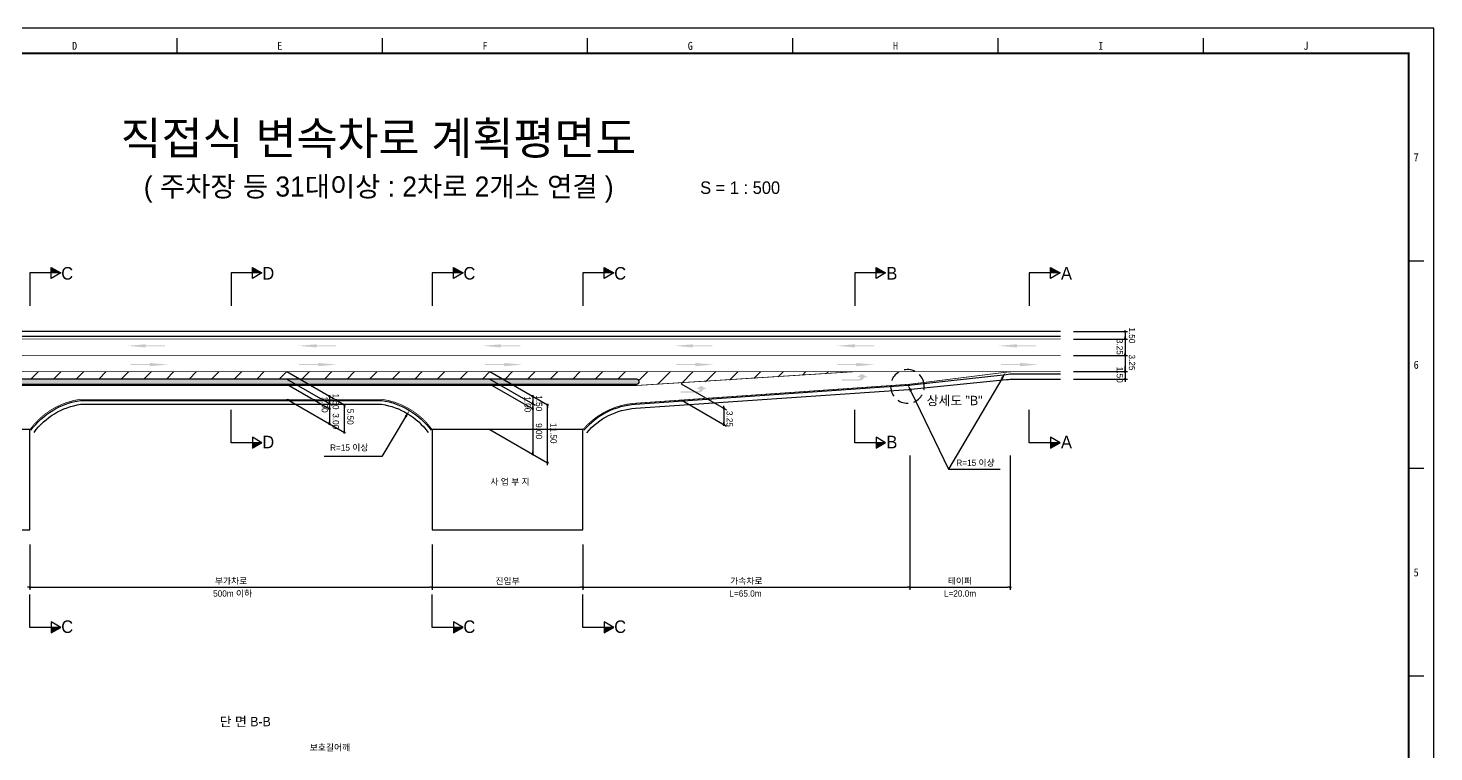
# Model space of a CAD drawing. Header units: millimetres. Extents: x 453 to 876, y -5 to 294.
# Drawn here: x 596.5 to 876.1, y 149.8 to 293.9 of the extents above; entities that cross this region are included whole.
import ezdxf
from ezdxf.enums import TextEntityAlignment as Align

# ---------------------------------------------------------------- set-up
doc = ezdxf.new("R2010")
doc.units = ezdxf.units.MM
doc.linetypes.add('HIDDEN', pattern=[9.525, 6.35, -3.175])
for name, color, linetype in [('CC-GSTR-0004', 4, 'Continuous'), ('CM-LANE-0030', 30, 'Continuous'), ('CZ-DIMT-0002', 7, 'Continuous'), ('CZ-LIN1-0007', 7, 'Continuous'), ('CZ-LIN2-0003', 3, 'Continuous'), ('CZ-LINE-0001', 7, 'Continuous'), ('CZ-TEXT-BOX0', 7, 'Continuous'), ('TITLE', 7, 'Continuous')]:
    doc.layers.add(name, color=color, linetype=linetype)
doc.styles.add('돋움', font='')
doc.styles.add('돋음체', font='')
doc.styles.get('돋움').set_extended_font_data('Dotum')
doc.styles.get('돋음체').set_extended_font_data('DotumChe')

# ---------------------------------------------------------------- blocks, each defined once
blk = doc.blocks.new('_Dot')
at = {"color": 0, "linetype": 'ByBlock', "lineweight": -2}
blk.add_line((-0.5, 0), (-1, 0), dxfattribs=at)
at = {"color": 0, "linetype": 'ByBlock', "const_width": 0.5}
blk.add_lwpolyline([(-0.25, 0, 1), (0.25, 0, 1)], format="xyb", close=True, dxfattribs=at)

msp = doc.modelspace()

# ---------------------------------------------------------------- hatches: boundary and pattern name
at = {"layer": 'CM-LANE-0030'}
h = msp.add_hatch(dxfattribs=at)
h.set_pattern_fill('ANSI31', color=256, style=0)
h.set_pattern_definition([(45, (-1531.5888, -5.2857), (-2.245064, 2.245064), [])])
h.paths.add_polyline_path([(760.92, 225.54), (542.11, 225.54), (557.46, 223.23, -0.015132), (558.55, 223.04), (560.49, 223.04, 0.001024), (560.41, 223.06, -0.857281), (560.57, 224.04), (717.55, 224.04, -0.966023), (717.58, 223.04), (717.57, 223.04), (724.81, 223.04)])
at = {"layer": 'CZ-LIN1-0007'}
for points in [[(619.9, 231), (619.9, 230.78), (623.73, 230.78), (623.73, 230.57), (619.9, 230.57), (619.9, 230.35), (616.25, 230.68)], [(653.89, 231), (653.89, 230.78), (657.72, 230.78), (657.72, 230.57), (653.89, 230.57), (653.89, 230.35), (650.24, 230.68)], [(690.58, 231), (690.58, 230.78), (694.41, 230.78), (694.41, 230.57), (690.58, 230.57), (690.58, 230.35), (686.93, 230.68)], [(728.77, 231), (728.77, 230.78), (732.59, 230.78), (732.59, 230.57), (728.77, 230.57), (728.77, 230.35), (725.12, 230.68)], [(760.96, 231), (760.96, 230.78), (764.79, 230.78), (764.79, 230.57), (760.96, 230.57), (760.96, 230.35), (757.31, 230.68)], [(793.17, 231), (793.17, 230.78), (796.99, 230.78), (796.99, 230.57), (793.17, 230.57), (793.17, 230.35), (789.52, 230.68)], [(620.68, 227.27), (620.68, 227.05), (616.86, 227.05), (616.86, 226.84), (620.68, 226.84), (620.68, 226.62), (624.33, 226.95)], [(654.2, 227.27), (654.2, 227.05), (650.38, 227.05), (650.38, 226.84), (654.2, 226.84), (654.2, 226.62), (657.85, 226.95)], [(691.22, 227.27), (691.22, 227.05), (687.4, 227.05), (687.4, 226.84), (691.22, 226.84), (691.22, 226.62), (694.87, 226.95)], [(729.24, 227.27), (729.24, 227.05), (725.42, 227.05), (725.42, 226.84), (729.24, 226.84), (729.24, 226.62), (732.89, 226.95)], [(761.26, 227.27), (761.26, 227.05), (757.43, 227.05), (757.43, 226.84), (761.26, 226.84), (761.26, 226.62), (764.91, 226.95)], [(793.82, 227.27), (793.82, 227.05), (790, 227.05), (790, 226.84), (793.82, 226.84), (793.82, 226.62), (797.47, 226.95)], [(761.83, 223.75, 0.267976), (762.86, 224.44), (763.49, 224.44), (762.32, 225.09), (761.38, 224.45), (762.07, 224.44, -0.504994), (761.76, 224.02), (758.3, 224), (758.3, 223.73)], [(729.86, 221.38, 0.267976), (730.89, 222.07), (731.52, 222.07), (730.35, 222.72), (729.4, 222.08), (730.1, 222.07, -0.504994), (729.79, 221.65), (726.32, 221.63), (726.32, 221.36)]]:
    msp.add_hatch(color=256, dxfattribs=at).paths.add_polyline_path(points)
at = {"layer": 'CZ-LIN2-0003'}
h = msp.add_hatch(dxfattribs=at)
h.set_pattern_fill('CROSS', color=256, scale=0.075, style=0)
h.set_pattern_definition([(0, (-1531.58877, -5.28567), (0.47625, 0.47625), [0.238125, -0.714375]), (90, (-1531.4697, -5.40474), (-0.47625, 0.47625), [0.238125, -0.714375])])
h.paths.add_polyline_path([(717.55, 224.04), (560.57, 224.04, 0.857281), (560.41, 223.06, -0.001024), (560.49, 223.04), (717.55, 223.04, 1)])
at = {"layer": 'CZ-LINE-0001'}
for points in [[(601.1, 246.3), (601.1, 245.21), (603.01, 245.21)], [(641.1, 246.3), (641.1, 245.21), (643.01, 245.21)], [(681.1, 246.3), (681.1, 245.21), (683.01, 245.21)], [(711.1, 246.3), (711.1, 245.21), (713.01, 245.21)], [(765.16, 246.3), (765.16, 245.21), (767.06, 245.21)], [(799.88, 246.3), (799.88, 245.21), (801.79, 245.21)], [(643.01, 211.39), (641.1, 211.39), (641.1, 210.29)], [(767.06, 211.39), (765.16, 211.39), (765.16, 210.29)], [(801.79, 211.39), (799.88, 211.39), (799.88, 210.29)], [(603.01, 174.64), (601.1, 174.64), (601.1, 173.54)], [(683.01, 174.64), (681.1, 174.64), (681.1, 173.54)], [(713.01, 174.64), (711.1, 174.64), (711.1, 173.54)]]:
    msp.add_hatch(color=256, dxfattribs=at).paths.add_polyline_path(points)

# ---------------------------------------------------------------- linework, layer by layer
at = {"color": 0, "linetype": 'ByBlock', "lineweight": -2}
for p, q in [((814.69, 233.29), (814.69, 233.04)), ((814.69, 232.29), (814.69, 232.54)), ((814.69, 231.79), (814.69, 231.54)), ((814.69, 229.04), (814.69, 229.29)), ((814.69, 228.54), (814.69, 228.29)), ((814.69, 225.79), (814.69, 226.04)), ((814.69, 225.79), (814.69, 226.04)), ((814.69, 223.79), (814.69, 223.54)), ((814.69, 223.79), (814.69, 223.54)), ((656.45, 220.38), (656.45, 220.13)), ((656.45, 219.38), (656.45, 219.63)), ((656.45, 218.88), (656.45, 218.63)), ((656.45, 218.38), (656.45, 218.63)), ((659.4, 218.67), (659.4, 218.42)), ((696.86, 220.38), (696.86, 220.13)), ((696.86, 219.38), (696.86, 219.63)), ((696.86, 218.88), (696.86, 218.63)), ((696.86, 218.38), (696.86, 218.63)), ((699.82, 218.67), (699.82, 218.42)), ((734.88, 218.49), (734.88, 218.74)), ((656.45, 215.38), (656.45, 215.63)), ((734.88, 217.99), (734.88, 217.74)), ((734.88, 215.24), (734.88, 215.49)), ((659.4, 213.67), (659.4, 213.92)), ((696.86, 209.38), (696.86, 209.63)), ((699.82, 207.67), (699.82, 207.92))]:
    msp.add_line(p, q, dxfattribs=at)
at = {"color": 0, "linetype": 'ByBlock', "const_width": 0.25}
for points in [[(814.69, 233.41, 1), (814.69, 233.66, 1)], [(814.69, 232.16, 1), (814.69, 231.91, 1)], [(814.69, 231.91, 1), (814.69, 232.16, 1)], [(814.69, 228.91, 1), (814.69, 228.66, 1)], [(814.69, 228.66, 1), (814.69, 228.91, 1)], [(814.69, 225.66, 1), (814.69, 225.41, 1)], [(814.69, 225.66, 1), (814.69, 225.41, 1)], [(814.69, 223.91, 1), (814.69, 224.16, 1)], [(814.69, 223.91, 1), (814.69, 224.16, 1)], [(656.45, 220.51, 1), (656.45, 220.76, 1)], [(656.45, 219.26, 1), (656.45, 219.01, 1)], [(656.45, 219.01, 1), (656.45, 219.26, 1)], [(656.45, 218.26, 1), (656.45, 218.01, 1)], [(659.4, 218.8, 1), (659.4, 219.05, 1)], [(696.86, 220.51, 1), (696.86, 220.76, 1)], [(696.86, 219.01, 1), (696.86, 219.26, 1)], [(696.86, 219.26, 1), (696.86, 219.01, 1)], [(696.86, 218.26, 1), (696.86, 218.01, 1)], [(699.82, 218.8, 1), (699.82, 219.05, 1)], [(734.88, 218.37, 1), (734.88, 218.12, 1)], [(734.88, 218.12, 1), (734.88, 218.37, 1)], [(656.45, 215.26, 1), (656.45, 215.01, 1)], [(659.4, 213.55, 1), (659.4, 213.3, 1)], [(734.88, 215.12, 1), (734.88, 214.87, 1)], [(696.86, 209.26, 1), (696.86, 209.01, 1)], [(699.82, 207.55, 1), (699.82, 207.3, 1)]]:
    msp.add_lwpolyline(points, format="xyb", close=True, dxfattribs=at)
at = {"layer": 'CC-GSTR-0004'}
for points in [[(801.86, 233.54), (516.86, 233.54)], [(801.86, 232.54), (516.86, 232.54)]]:
    msp.add_lwpolyline(points, dxfattribs=at)
for points in [[(801.86, 225.04), (792.7, 225.04, 0.028022), (791.03, 224.94), (791.03, 224.94), (772.18, 222.82), (772.18, 222.82, -0.010735), (771.54, 222.76), (771.54, 222.76), (717.25, 219.01, 0.201252), (707.05, 213.87)], [(707.62, 213.39, -0.201252), (717.3, 218.26), (771.63, 222.02, 0.007667), (772.09, 222.06), (791.12, 223.96, -0.024952), (792.61, 224.04), (801.86, 224.04)], [(597.06, 213.89, -0.202063), (606.88, 219.79), (666.84, 219.79, -0.202063), (676.66, 213.89, -0.202063)], [(597.67, 213.45, -0.201084), (606.94, 219.04), (666.79, 219.04, -0.201084), (676.06, 213.45, -0.201084)]]:
    msp.add_lwpolyline(points, format="xyb", dxfattribs=at)
at = {"layer": 'CM-LANE-0030', "const_width": 0.15}
msp.add_lwpolyline([(801.86, 228.79), (516.86, 228.79)], dxfattribs=at)
msp.add_lwpolyline([(717.57, 222.79), (560.49, 222.79, -0.06063), (560.49, 222.79), (542.11, 225.54), (760.92, 225.54)], format="xyb", close=True, dxfattribs=at)
at = {"layer": 'CZ-LIN1-0007', "const_width": 0.15}
msp.add_lwpolyline([(801.86, 232.04), (516.86, 232.04)], dxfattribs=at)
for points in [[(801.86, 225.54), (792.8, 225.54), (792.8, 225.54, 0.031099), (790.94, 225.42), (772.27, 223.09), (772.27, 223.09, -0.01381), (771.45, 223.01), (771.45, 223.01), (717.23, 219.25, 0.201252), (706.86, 214.04)], [(596.86, 214.04, -0.202373), (606.87, 220.04), (666.86, 220.04, -0.202373), (676.86, 214.04)]]:
    msp.add_lwpolyline(points, format="xyb", dxfattribs=at)
at = {"layer": 'CZ-LIN1-0007', "linetype": 'HIDDEN', "const_width": 0.15}
msp.add_lwpolyline([(760.92, 225.54), (792.8, 225.54)], dxfattribs=at)
at = {"layer": 'CZ-LIN2-0003'}
msp.add_lwpolyline([(717.57, 223.04), (717.58, 223.04, 0.966023), (717.55, 224.04), (560.57, 224.04, 0.857281), (560.41, 223.06, -0.001024), (560.49, 223.04)], format="xyb", close=True, dxfattribs=at)
for points in [[(596.86, 214.04), (566.86, 214.04), (566.86, 194.04), (596.86, 194.04)], [(706.86, 214.04), (676.86, 214.04), (676.86, 194.04), (706.86, 194.04)]]:
    msp.add_lwpolyline(points, close=True, dxfattribs=at)
at = {"layer": 'CZ-LINE-0001'}
for p, q in [((601.1, 244.11), (601.1, 246.3)), ((601.1, 246.3), (603.01, 245.21)), ((641.1, 244.11), (641.1, 246.3)), ((641.1, 246.3), (643.01, 245.21)), ((681.1, 244.11), (681.1, 246.3)), ((681.1, 246.3), (683.01, 245.21)), ((711.1, 244.11), (711.1, 246.3)), ((711.1, 246.3), (713.01, 245.21)), ((765.16, 244.11), (765.16, 246.3)), ((765.16, 246.3), (767.06, 245.21)), ((799.88, 244.11), (799.88, 246.3)), ((799.88, 246.3), (801.79, 245.21)), ((603.01, 245.21), (596.86, 245.21)), ((596.86, 245.21), (596.86, 238.66)), ((603.01, 245.21), (601.1, 244.11)), ((643.01, 245.21), (636.86, 245.21)), ((636.86, 245.21), (636.86, 238.66)), ((643.01, 245.21), (641.1, 244.11)), ((683.01, 245.21), (676.86, 245.21)), ((676.86, 245.21), (676.86, 238.66)), ((683.01, 245.21), (681.1, 244.11)), ((713.01, 245.21), (706.86, 245.21)), ((706.86, 245.21), (706.86, 238.66)), ((713.01, 245.21), (711.1, 244.11)), ((767.06, 245.21), (760.92, 245.21)), ((760.92, 245.21), (760.92, 238.66)), ((767.06, 245.21), (765.16, 244.11)), ((801.79, 245.21), (795.64, 245.21)), ((795.64, 245.21), (795.64, 238.66)), ((801.79, 245.21), (799.88, 244.11)), ((804.46, 233.54), (815.19, 233.54)), ((814.69, 233.04), (814.69, 224.04)), ((804.46, 232.04), (815.19, 232.04)), ((804.46, 232.04), (815.19, 232.04)), ((804.46, 228.79), (815.19, 228.79)), ((814.69, 226.04), (814.69, 226.54)), ((647.95, 225.54), (659.4, 218.92)), ((647.95, 224.04), (656.95, 218.84)), ((647.95, 224.04), (656.95, 218.84)), ((688.36, 225.54), (699.82, 218.92)), ((688.36, 224.04), (697.36, 218.84)), ((688.36, 224.04), (697.36, 218.84)), ((804.46, 225.54), (815.19, 225.54)), ((804.46, 225.54), (815.19, 225.54)), ((804.46, 224.04), (815.19, 224.04)), ((804.46, 224.04), (815.19, 224.04)), ((647.95, 223.04), (656.45, 218.13)), ((688.36, 223.04), (696.86, 218.13)), ((726.38, 223.15), (735.38, 217.95)), ((647.95, 220.04), (659.4, 213.42)), ((656.45, 220.63), (656.45, 215.13)), ((659.4, 213.42), (659.4, 218.92)), ((696.86, 220.13), (696.86, 209.13)), ((699.82, 206.93), (699.82, 218.92)), ((726.38, 219.9), (735.38, 214.7)), ((636.86, 211.39), (636.86, 217.93)), ((734.88, 217.74), (734.88, 214.74)), ((760.92, 211.39), (760.92, 217.93)), ((795.64, 211.39), (795.64, 217.93)), ((688.36, 214.04), (699.82, 207.42)), ((643.01, 211.39), (636.86, 211.39)), ((643.01, 211.39), (641.1, 212.49)), ((641.1, 212.49), (641.1, 210.29)), ((641.1, 210.29), (643.01, 211.39)), ((767.06, 211.39), (760.92, 211.39)), ((767.06, 211.39), (765.16, 212.49)), ((765.16, 212.49), (765.16, 210.29)), ((765.16, 210.29), (767.06, 211.39)), ((801.79, 211.39), (795.64, 211.39)), ((801.79, 211.39), (799.88, 212.49)), ((799.88, 212.49), (799.88, 210.29)), ((799.88, 210.29), (801.79, 211.39)), ((771.86, 208.88), (771.86, 182.11)), ((771.86, 208.88), (771.86, 182.11)), ((791.86, 208.88), (791.86, 182.11)), ((779.6, 206.15), (789.87, 206.15)), ((596.86, 191.16), (596.86, 182.11)), ((596.86, 191.16), (596.86, 182.11)), ((676.86, 191.16), (676.86, 182.11)), ((676.86, 191.16), (676.86, 182.11)), ((706.86, 191.16), (706.86, 182.11)), ((706.86, 191.16), (706.86, 182.11)), ((597.36, 182.61), (676.36, 182.61)), ((677.36, 182.61), (706.36, 182.61)), ((707.36, 182.61), (771.36, 182.61)), ((772.36, 182.61), (791.36, 182.61)), ((596.86, 174.64), (596.86, 181.18)), ((676.86, 174.64), (676.86, 181.18)), ((706.86, 174.64), (706.86, 181.18)), ((603.01, 174.64), (596.86, 174.64)), ((603.01, 174.64), (601.1, 175.74)), ((601.1, 175.74), (601.1, 173.54)), ((601.1, 173.54), (603.01, 174.64)), ((683.01, 174.64), (676.86, 174.64)), ((683.01, 174.64), (681.1, 175.74)), ((681.1, 175.74), (681.1, 173.54)), ((681.1, 173.54), (683.01, 174.64)), ((713.01, 174.64), (706.86, 174.64)), ((713.01, 174.64), (711.1, 175.74)), ((711.1, 175.74), (711.1, 173.54)), ((711.1, 173.54), (713.01, 174.64))]:
    msp.add_line(p, q, dxfattribs=at)
at = {"layer": 'CZ-LINE-0001', "linetype": 'HIDDEN', "ltscale": 0.35}
msp.add_line((774.74, 222.99), (774.73, 222.99), dxfattribs=at)
at = {"layer": 'CZ-LINE-0001'}
for points in [[(790.18, 224.13), (779.6, 206.15)], [(772.1, 221.66), (779.6, 206.15)], [(671.58, 216.54), (666.87, 208.65), (655.39, 208.65)]]:
    msp.add_lwpolyline(points, dxfattribs=at)
at = {"layer": 'CZ-LINE-0001', "linetype": 'HIDDEN', "ltscale": 0.35}
msp.add_arc((771.41, 222.6), 3.35, 6.7667, 6.749, dxfattribs=at)
at = {"layer": 'CZ-LINE-0001'}
for points in [[(789.96, 224.25), (790.94, 225.42), (790.39, 224)], [(771.88, 221.55), (771.45, 223.01), (772.33, 221.77)], [(671.36, 216.67), (672.35, 217.83), (671.79, 216.41)]]:
    msp.add_solid(points, dxfattribs=at)
at = {"layer": 'TITLE', "color": 7, "linetype": 'Continuous'}
for p, q in [((626.14, 288.89), (626.14, 291.91)), ((666.97, 288.89), (666.97, 291.91)), ((707.79, 288.89), (707.79, 291.91)), ((748.62, 288.89), (748.62, 291.91)), ((789.44, 288.89), (789.44, 291.91)), ((830.27, 288.89), (830.27, 291.91)), ((874.12, 247.56), (871.09, 247.56)), ((874.12, 206.23), (871.09, 206.23)), ((874.12, 164.9), (871.09, 164.9))]:
    msp.add_line(p, q, dxfattribs=at)
at = {"layer": 'TITLE'}
msp.add_lwpolyline([(452.77, -5.44), (876.13, -5.44), (876.13, 293.93), (452.77, 293.93)], close=True, dxfattribs=at)
at = {"layer": 'TITLE', "linetype": 'Continuous', "const_width": 0.403}
msp.add_lwpolyline([(462.85, -0.41), (462.85, 288.89), (871.09, 288.89), (871.09, -0.41)], close=True, dxfattribs=at)

# ---------------------------------------------------------------- block references
at = {"layer": 'CZ-LINE-0001', "xscale": 0.5, "yscale": 0.5, "zscale": 0.5}
for p in [(596.86, 182.61), (676.86, 182.61), (706.86, 182.61), (771.86, 182.61), (791.86, 182.61)]:
    msp.add_blockref('_Dot', p, dxfattribs=at)
at = {"layer": 'CZ-LINE-0001', "xscale": 0.5, "yscale": 0.5, "zscale": 0.5, "rotation": 180}
for p in [(596.86, 182.61), (676.86, 182.61), (706.86, 182.61), (771.86, 182.61)]:
    msp.add_blockref('_Dot', p, dxfattribs=at)

# ---------------------------------------------------------------- texts
at = {"layer": 'CZ-DIMT-0002', "style": '돋움'}
for s, height, p in [('C', 2.5, (604.26, 245.12)), ('D', 2.5, (644.26, 245.12)), ('C', 2.5, (684.26, 245.12)), ('C', 2.5, (714.26, 245.12)), ('B', 2.5, (768.31, 245.12)), ('A', 2.5, (803.04, 245.12)), ('상세도 "B"', 1.875, (780.79, 219.8)), ('D', 2.5, (644.26, 211.53)), ('B', 2.5, (768.31, 211.53)), ('A', 2.5, (803.04, 211.53)), ('R=15 이상', 1.25, (660.37, 210.42)), ('R=15 이상', 1.25, (784.94, 207.4)), ('사 업 부 지', 1.25, (692.35, 203.63)), ('500m 이하', 1.25, (637.17, 181.38)), ('L=65.0m', 1.25, (739.19, 181.38)), ('L=20.0m', 1.25, (781.86, 181.38)), ('C', 2.5, (604.26, 174.77)), ('C', 2.5, (684.26, 174.77)), ('C', 2.5, (714.26, 174.77))]:
    msp.add_text(s, height=height, dxfattribs=at).set_placement(p, align=Align.MIDDLE_CENTER)
for s, p in [('1.50', (815.45, 234.35)), ('3.25', (813.01, 232.07)), ('3.25', (815.45, 228.96)), ('1.50', (813.01, 226.52))]:
    msp.add_text(s, height=1.25, rotation=270, dxfattribs=at).set_placement(p)
at = {"layer": 'CZ-DIMT-0002', "char_height": 1.25, "attachment_point": 5, "rotation": 270, "style": '돋움'}
for s, insert in [('1.50', (657.7, 219.59)), ('1.00', (655.49, 218.98)), ('1.00', (695.84, 219.03)), ('1.50', (698.11, 219.25)), ('3.00', (657.7, 215.67)), ('5.50', (660.59, 216.57)), ('3.25', (736.03, 216.14)), ('9.00', (698.11, 213.7)), ('11.50', (701, 213.28))]:
    msp.add_mtext(s, dxfattribs=dict(at, insert=insert))
at = {"layer": 'CZ-LINE-0001', "char_height": 1.25, "attachment_point": 5, "style": '돋움'}
for s, insert in [('\\A1;부가차로', (636.86, 183.8)), ('\\A1;진입부', (691.86, 183.8)), ('\\A1;가속차로', (739.36, 183.8)), ('\\A1;테이퍼', (781.86, 183.8)), ('\\A1;보호길어깨', (656.53, 150.66))]:
    msp.add_mtext(s, dxfattribs=dict(at, insert=insert))
at = {"layer": 'CZ-TEXT-BOX0', "style": '돋움'}
msp.add_text('단 면 B-B', height=1.875, dxfattribs=at).set_placement((639.68, 155.88), align=Align.MIDDLE_CENTER)
at = {"layer": 'TITLE', "color": 3, "linetype": 'Continuous', "style": '돋음체'}
for s, p in [('D', (605.73, 290.4)), ('E', (646.56, 290.4)), ('F', (687.38, 290.4)), ('G', (728.21, 290.4)), ('H', (769.03, 290.4)), ('I', (809.85, 290.4)), ('J', (850.68, 290.4)), ('7', (872.6, 268.23)), ('6', (872.6, 226.9)), ('5', (872.6, 185.57))]:
    msp.add_text(s, height=1.59, dxfattribs=at).set_placement(p, align=Align.MIDDLE)
at = {"layer": 'TITLE', "style": '돋움'}
for s, height, p in [('직접식 변속차로 계획평면도', 6.5, (666.18, 272.01)), ('( 주차장 등 31대이상 : 2차로 2개소 연결 )', 4, (666.23, 262.39))]:
    msp.add_text(s, height=height, dxfattribs=at).set_placement(p, align=Align.MIDDLE_CENTER)
msp.add_text('S = 1 : 500', height=2.5, dxfattribs=at).set_placement((730.17, 262.17), align=Align.MIDDLE_LEFT)

doc.saveas('drawing.dxf')
